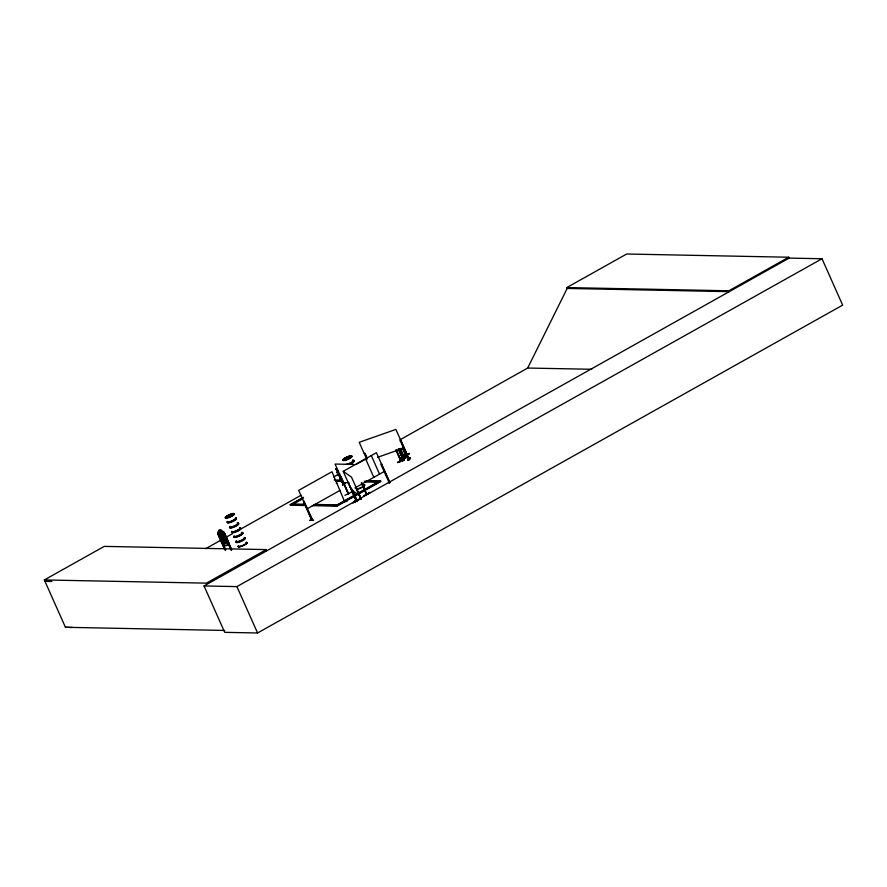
<?xml version="1.0" encoding="UTF-8"?>
<svg xmlns="http://www.w3.org/2000/svg" width="887" height="887" viewBox="0 0 887 887"><rect width="100%" height="100%" fill="white"/><g stroke="black" fill="none" stroke-linecap="round" stroke-linejoin="round"><path stroke-width="1.33" d="M337.149 472.782L337.991 470.587L337.847 472.505C335.84 474.39 338.468 466.229 337.348 472.782M339.865 478.88L340.708 476.685L339.865 478.88L340.065 476.441L338.235 475.21L340.342 475.942L338.712 474.944M341.428 481.042L343.058 482.04L340.952 481.308L342.781 482.539L342.582 484.989L343.236 482.783L345.365 483.537L343.313 482.284L345.365 483.537M342.582 484.989L343.424 482.783M340.065 478.891L340.264 476.441L338.235 475.21M342.781 484.989L342.981 482.55L340.952 481.308M397.487 462.593L404.472 460.031L397.553 462.415M240.089 527.953L240.089 527.832A4.867 1.009 -24 0 1 236.618 530.87A4.867 1.009 -24 0 1 231.795 531.501M225.121 550.095L217.991 533.996L218.657 530.481L219.987 535.914L222.094 537.3L223.435 536.934L224.012 534.817L220.73 529.994L218.612 530.515L217.88 534.018L224.444 548.964M219.566 530.736L219.998 533.442L219.222 536.923L222.537 539.34L224.655 538.731L225.442 535.194L220.242 530.559L219.532 530.77M225.564 545.716L222.171 543.365L220.974 540.394L221.639 536.89L223.712 536.313L227.072 538.697L228.336 541.669C231.097 545.15 222.016 546.658 227.571 545.073M220.974 540.394C219.81 536.081 225.198 535.072 227.072 538.697M220.009 533.386L222.083 532.821L222.593 534.185L221.772 535.681L219.998 533.442L222.083 532.91L225.387 535.238L224.555 538.697M223.934 542.212L220.541 539.873L223.89 542.245L226.008 541.647L226.75 538.143L224.089 532.289L220.73 529.905L218.612 530.515M225.974 541.68L226.75 538.143M401.135 461.007L403.142 458.69L398.673 448.822M404.073 457.193L406.091 454.876L402.72 447.48M396.156 449.909L401.157 461.207L396.389 449.82M404.04 456.461L404.361 457.115M227.759 516.234L227.671 515.979A4.823 0.998 -24 0 1 234.312 514.183A4.823 0.998 -24 0 1 227.615 517.941A4.823 0.998 -24 0 1 227.726 516.001L228.048 515.724M228.469 516.023L227.771 516.09L228.613 515.713M228.07 516.256L228.846 515.624M231.319 516.212L231.64 515.735M346.562 458.091L345.719 458.512M346.263 458.324L345.398 458.745M345.886 458.59L346.495 458.069M349.079 458.313L349.234 458.379M591.718 369.269L527.676 368.05L567.17 288.441L566.782 287.576L626.677 254.015L788.754 257.23L789.142 258.095L822.005 258.749L842.65 305.128L257.563 632.985L224.699 632.331L204.043 585.952L789.142 258.095M344.965 500.867C345.298 502.807 345.021 499.714 344.167 501.222M356.086 500.523L356.907 500.146L355.997 500.645L348.192 482.606L348.757 482.295M356.386 501.199L352.882 502.851L359.767 499.193L352.804 502.541M389.593 481.818C388.318 481.663 388.916 483.57 389.781 482.484M348.325 482.639L356.751 501.299M364.302 453.512L364.923 453.29L367.041 458.058M400.946 440.595L400.259 440.894L400.946 440.595L409.162 459.233L395.868 429.408L359.213 442.325L366.919 459.632M408.752 458.601L408.452 459.477L408.375 458.646M410.093 457.537C404.162 463.591 412.588 458.257 410.027 457.526M408.297 460.408L410.271 457.825L408.375 460.331M313.255 520.381L309.729 520.336M356.696 501.399L354.334 501.321L356.851 500.822M399.538 459.943L406.423 457.437L399.616 459.765M400.37 458.302L407.421 456.217L400.37 458.257M402.487 456.129L409.362 453.7L402.587 455.962M403.751 456.539L405.614 454.665M400.935 460.475L402.432 458.568M403.851 456.672L405.37 454.754M402.665 458.479L400.58 460.586L401.401 460.918M402.476 456.04L409.328 453.59M228.624 515.912L227.87 516.156M346.307 458.224L345.42 458.402M402.631 458.246L402.997 458.889M402.931 458.923L398.44 448.9M225.509 539.163L223.202 537.677L222.493 539.95L222.648 537.356L220.597 535.438L222.792 536.823L223.457 534.65L223.369 537.178L225.376 538.897M217.991 533.996L218.59 533.83L225.553 550.051M220.031 533.486L221.306 538.864L223.413 540.25L224.755 539.884L225.32 537.755L222.038 532.943M220.885 533.686L221.55 533.497L223.324 535.826L223.757 538.442L221.894 537.677L220.918 533.652M230.997 549.94L223.324 532.244M219.344 536.901L222.537 539.34M222.515 537.178L223.557 541.137L225.42 541.913L224.988 539.296L223.18 537.001M361.319 482.96L366.375 494.403L366.364 493.715M311.769 520.225C313.599 519.704 311.104 518.762 312.568 519.871L304.13 501.332L303.576 501.643L311.891 520.237L298.675 490.367L331.938 471.74L344.733 501.842M388.938 482.195L389.593 481.829L389.87 482.528L381.454 463.979M356.02 500.645L356.341 501.31M227.737 515.89L228.147 516.167M408.463 459.477L409.118 459.244M218.379 533.608L225.675 549.951M389.792 482.561L376.432 452.703L343.18 471.341L356.252 500.512M231.596 516.023L231.585 516.212M335.519 469.112C336.45 468.325 335.075 470.066 337.548 470.343M348.314 493.871L340.098 475.321M340.198 475.454L348.713 493.882L348.059 493.194M336.273 483.326L336.827 483.005M389.005 482.151L389.249 482.872L380.889 464.289L381.576 463.979M344.921 495.334L351.319 492.185M309.729 520.403L313.588 520.259M366.098 493.682L366.386 493.549M354.345 501.366L356.951 501.133M370.156 492.54L363.759 496.055L369.946 492.462M388.417 482.273L390.313 482.118M389.149 482.838L389.837 482.528M72.39 627.475L65.427 627.286L44.35 579.943L104.245 546.381L266.311 549.596L266.532 550.938M205.729 548.665L221.428 539.873M226.252 537.167L232.294 533.786M240.743 529.051L301.103 495.223M333.7 476.962L339.732 473.58M356.629 464.112L366.287 458.701M400.092 439.752L527.765 367.994M305.472 505.523L290.448 505.224L290.193 504.648L303.287 497.308M292.078 503.982L302.766 497.995M290.448 505.224L302.356 498.561M292.344 504.559L303.032 498.572M306.935 508.927L340.198 490.289M354.977 487.905L384.692 471.252M378.738 481.586L337.171 504.869L338.102 505.468L337.847 504.891L314.63 504.426M313.41 505.102L336.639 505.568L380.634 480.92L380.889 481.497L336.894 506.144L312.302 505.657M337.426 505.457L379.004 482.162M266.311 549.596L206.427 583.147L44.35 579.943M566.782 287.576L728.859 290.792L788.754 257.23M204.043 585.952L236.907 586.606L822.005 258.749M405.481 454.299L405.847 455.12L402.487 447.558M238.237 530.637L237.982 530.836M312.013 519.239L311.625 519.549M356.119 488.404L360.366 497.929M354.09 502.375L356.585 501.188M348.447 494.015L335.075 464.056L353.658 464.422M366.686 494.225L361.541 482.838M377.585 457.315L404.128 447.957M402.343 455.752L409.217 453.335M400.425 458.723L407.421 456.217M406.523 457.382L399.649 459.776M397.553 462.449L404.428 459.998M408.508 459.477L400.325 440.817M223.513 532.444L231.13 549.84M223.291 532.632L223.979 532.366M345.365 458.402A4.823 0.998 -24 0 0 345.254 460.342A4.823 0.998 -24 0 0 351.951 456.594A4.823 0.998 -24 0 0 345.365 458.402L345.509 458.568M364.136 484.801L364.235 484.923A4.845 1.009 -24 0 1 362.949 486.908A4.845 1.009 -24 0 1 357.106 489.258M343.524 501.399L347.005 501.454M337.437 469.844L335.996 468.846M366.619 494.236L361.852 482.838M354.356 501.299L356.929 501.21M304.13 501.332L303.576 501.643M567.17 288.441L729.247 291.657L728.859 290.792M334.188 480L342.382 480.155M366.974 480.643L380.634 480.92M365.865 481.197L375.423 481.386M335.707 480.732L342.537 480.865M364.391 481.297L379.414 481.597L379.68 482.173L364.646 481.874M335.962 481.308L342.792 481.441M343.336 482.606L348.646 482.705M305.061 504.237L291.402 503.971L291.668 504.548M290.193 504.648L305.217 504.947M65.427 627.286L224.733 630.446M44.949 581.295L51.912 581.484M369.968 492.496L363.737 495.955M343.313 471.374L351.485 477.106L361.275 499.104M351.574 489.923L359.745 495.656M223.712 536.402L226.994 541.225L226.418 543.343L225.076 543.709L222.97 542.323L221.706 536.957M402.31 447.791L405.592 455.231M400.436 448.478L404.139 457.37L400.27 448.711M400.026 448.789L403.862 457.47M398.263 449.132L402.643 459.045M395.979 450.13L400.913 461.284M371.287 455.585L379.547 474.135M364.856 453.379L366.974 458.147M365.577 458.79L373.837 477.339M356.363 488.282L361.031 499.226M352.594 490.633L357.139 500.845L351.407 488.249M336.639 505.568L336.894 506.144M231.684 549.685L224.045 532.322L231.551 549.796M236.907 586.606L257.563 632.985M238.148 523.696A4.856 1.009 -24 0 1 234.778 526.745A4.856 1.009 -24 0 1 229.977 527.388M238.071 523.363A4.923 1.02 -24 0 1 234.068 526.712A4.923 1.02 -24 0 1 230.254 526.645M240.067 527.976A4.867 1.009 -24 0 1 236.696 531.036A4.867 1.009 -24 0 1 231.873 531.679M235.798 518.241A4.923 1.02 -24 0 1 232.372 521.345A4.923 1.02 -24 0 1 227.504 521.988M237.073 522.898A4.845 1.009 -24 0 1 234.966 525.614A4.845 1.009 -24 0 1 229.6 526.523M235.166 518.64A4.845 1.009 -24 0 1 235.343 520.048A4.845 1.009 -24 0 1 229.378 522.742A4.845 1.009 -24 0 1 228.159 521.8M237.96 523.097A4.923 1.02 -24 0 1 233.946 526.457A4.923 1.02 -24 0 1 230.132 526.379M235.676 517.986A4.923 1.02 -24 0 1 232.261 521.079A4.923 1.02 -24 0 1 227.382 521.722M235.487 517.72A4.856 1.009 -24 0 1 232.117 520.769A4.856 1.009 -24 0 1 227.316 521.401M244.646 538.287A4.856 1.009 -24 0 1 241.852 541.07A4.856 1.009 -24 0 1 236.297 542.323M244.568 537.954A4.923 1.02 -24 0 1 241.153 541.048A4.923 1.02 -24 0 1 236.275 541.691M245.865 542.633A4.867 1.009 -24 0 1 246.043 544.041A4.867 1.009 -24 0 1 240.055 546.747A4.867 1.009 -24 0 1 238.836 545.804M246.398 542.29A4.823 0.998 -24 0 1 243.049 545.328A4.823 0.998 -24 0 1 238.281 545.96M246.486 542.4A4.867 1.009 -24 0 1 243.116 545.461A4.867 1.009 -24 0 1 238.293 546.093M242.284 532.832A4.923 1.02 -24 0 1 238.281 536.192A4.923 1.02 -24 0 1 234.467 536.114M244.258 537.433A4.845 1.009 -24 0 1 240.31 540.726A4.845 1.009 -24 0 1 236.552 540.649M242.362 533.165A4.845 1.009 -24 0 1 238.415 536.469A4.845 1.009 -24 0 1 234.656 536.391M244.446 537.688A4.923 1.02 -24 0 1 241.031 540.782A4.923 1.02 -24 0 1 236.164 541.436M241.464 532.632A4.923 1.02 -24 0 1 239.335 535.393A4.923 1.02 -24 0 1 233.88 536.313M241.985 532.3A4.856 1.009 -24 0 1 239.191 535.094A4.856 1.009 -24 0 1 233.636 536.347M240.244 528.464A4.823 0.998 -24 0 1 236.319 531.745A4.823 0.998 -24 0 1 232.571 531.679M240.166 528.197A4.867 1.009 -24 0 1 236.785 531.246A4.867 1.009 -24 0 1 231.973 531.89M352.727 460.719A4.923 1.02 -24 0 1 353.37 461.794A4.923 1.02 -24 0 1 348.258 464.455M353.503 460.985A4.845 1.009 -24 0 1 349.556 464.289M352.605 460.453A4.923 1.02 -24 0 1 353.248 461.539A4.923 1.02 -24 0 1 348.136 464.2M352.427 460.187A4.845 1.009 -24 0 1 352.339 461.783A4.845 1.009 -24 0 1 346.052 464.411M364.058 484.69A4.845 1.009 -24 0 1 362.339 486.908A4.845 1.009 -24 0 1 356.286 489.047M227.416 517.531A4.856 1.009 -24 0 0 234.157 513.761A4.856 1.009 -24 0 0 227.527 515.58A4.856 1.009 -24 0 0 227.416 517.531M236.552 530.736A4.823 0.998 -24 0 0 239.911 527.698A4.834 1.009 -24 0 1 236.563 530.748A4.834 1.009 -24 0 1 231.773 531.38A4.823 0.998 -24 0 0 236.552 530.736M227.482 517.698A4.867 1.009 -24 0 0 234.235 513.917A4.867 1.009 -24 0 0 227.593 515.746A4.867 1.009 -24 0 0 227.482 517.698M345.043 459.909A4.856 1.009 -24 0 0 351.773 456.14A4.856 1.009 -24 0 0 345.154 457.958A4.856 1.009 -24 0 0 345.043 459.909M345.121 460.098A4.867 1.009 -24 0 0 351.862 456.317A4.867 1.009 -24 0 0 345.22 458.147A4.867 1.009 -24 0 0 345.121 460.098M345.054 459.943A4.856 1.009 -24 0 0 351.784 456.162A4.856 1.009 -24 0 0 345.165 457.991A4.856 1.009 -24 0 0 345.054 459.943"/></g></svg>
